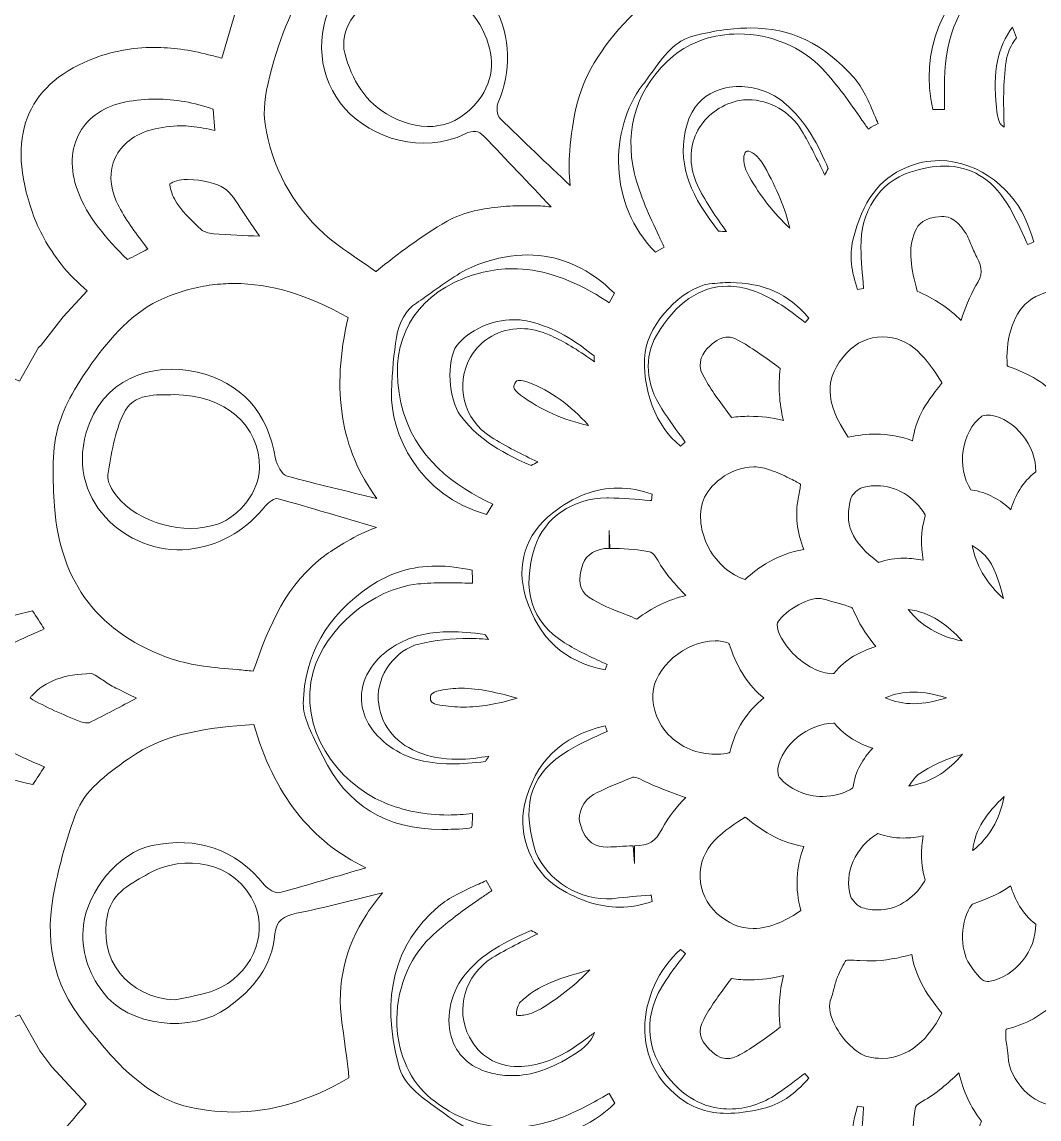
# Model space of a CAD drawing. Extents: x 12 to 8996, y -931 to -69.
# Drawn here: x 3668.8 to 3926.4, y -563.5 to -285.5 of the extents above; entities that cross this region are included whole.
import ezdxf

# ---------------------------------------------------------------- set-up
doc = ezdxf.new("R2010")
doc.units = 0
doc.header["$MEASUREMENT"] = 0
doc.layers.add('Layer 1', color=7, linetype='Continuous')

msp = doc.modelspace()

# ---------------------------------------------------------------- linework, layer by layer
at = {"layer": 'Layer 1', "lineweight": 0}
for points, knots in [([(4347.1, -136.52), (4305.12, -92.73), (4246.98, -68.61), (4183.41, -68.61), (4127.01, -68.61), (4070.99, -87.62), (4025.65, -122.14), (3978.88, -157.75), (3946.64, -207.02), (3932, -265.08), (3917.36, -207.03), (3885.12, -157.77), (3838.34, -122.15), (3793.01, -87.64), (3736.98, -68.62), (3680.59, -68.61), (3680.59, -68.61), (3680.54, -68.61), (3680.54, -68.61), (3616.99, -68.61), (3558.87, -92.72), (3516.89, -136.51), (3468.95, -186.52), (3443.61, -260.36), (3443.61, -350.03), (3443.61, -422.61), (3469.29, -498.34), (3519.94, -575.11), (3560.37, -636.41), (3616.73, -698.52), (3687.45, -759.71), (3807.78, -863.84), (3929.71, -930.15), (3930.92, -930.81), (3930.92, -930.81), (3932, -931.39), (3932, -931.39), (3932, -931.39), (3933.07, -930.81), (3933.07, -930.81), (3934.29, -930.15), (4056.22, -863.84), (4176.55, -759.71), (4247.27, -698.52), (4303.63, -636.41), (4344.06, -575.11), (4394.71, -498.34), (4420.39, -422.61), (4420.39, -350.03), (4420.39, -260.37), (4395.05, -186.54), (4347.1, -136.52)], [0, 0, 0, 0, 1, 1, 1, 2, 2, 2, 3, 3, 3, 4, 4, 4, 5, 5, 5, 6, 6, 6, 7, 7, 7, 8, 8, 8, 9, 9, 9, 10, 10, 10, 11, 11, 11, 12, 12, 12, 13, 13, 13, 14, 14, 14, 15, 15, 15, 16, 16, 16, 17, 17, 17, 17]), ([(3782.13, -255.31), (3783.04, -255.16), (3783.98, -255.08), (3784.92, -255.08), (3789.71, -255.08), (3794.55, -257.15), (3799.1, -259.28), (3809.1, -263.94), (3816.94, -271.49), (3823.78, -283.03), (3823.84, -283.12), (3823.88, -283.2), (3823.92, -283.27), (3816.27, -290.77), (3811.55, -298.15), (3809.49, -305.85), (3808.33, -310.19), (3807.85, -314.51), (3807.54, -318.16), (3807.29, -321.11), (3807.34, -324.05), (3807.63, -326.98), (3801.81, -321.47), (3795.77, -315.77), (3789.84, -309.92), (3789.09, -309.18), (3788.94, -307.05), (3789.42, -305.97), (3796.21, -290.45), (3788.54, -270.16), (3765.75, -268.64), (3758.23, -268.14), (3751.97, -273.01), (3748.05, -279.49), (3742.63, -288.44), (3743.94, -300.03), (3750.59, -307.49), (3757.38, -315.13), (3770.37, -319.12), (3781.01, -313.93), (3783.1, -312.91), (3784.45, -313.09), (3785.8, -314.5), (3791.43, -320.38), (3797.03, -326.31), (3802.82, -332.43), (3801.38, -332.26), (3799.94, -332.14), (3798.51, -332.12), (3797.88, -332.11), (3797.26, -332.11), (3796.64, -332.11), (3794.1, -332.11), (3792.01, -332.2), (3790.07, -332.39), (3785.99, -332.8), (3780.76, -333.58), (3776.46, -336.05), (3770, -339.75), (3764.05, -344.31), (3758.58, -348.7), (3758.53, -348.74), (3758.47, -348.79), (3758.42, -348.82), (3756.76, -347.58), (3755.05, -346.42), (3753.4, -345.29), (3750.49, -343.31), (3747.75, -341.43), (3745.37, -339.26), (3737.11, -331.67), (3732.06, -322.28), (3730.38, -311.34), (3729.9, -308.2), (3730.28, -304.25), (3731.56, -299.24), (3734.29, -288.59), (3737.75, -280.54), (3742.46, -273.91), (3747.91, -266.22), (3756.59, -262.41), (3765.16, -259.43), (3769.88, -257.79), (3775.27, -256.49), (3782.13, -255.31)], [0, 0, 0, 0, 1, 1, 1, 2, 2, 2, 3, 3, 3, 4, 4, 4, 5, 5, 5, 6, 6, 6, 7, 7, 7, 8, 8, 8, 9, 9, 9, 10, 10, 10, 11, 11, 11, 12, 12, 12, 13, 13, 13, 14, 14, 14, 15, 15, 15, 16, 16, 16, 17, 17, 17, 18, 18, 18, 19, 19, 19, 20, 20, 20, 21, 21, 21, 22, 22, 22, 23, 23, 23, 24, 24, 24, 25, 25, 25, 26, 26, 26, 27, 27, 27, 28, 28, 28, 28]), ([(3635.83, -324.4), (3636.23, -317.11), (3636.93, -309.59), (3637.55, -302.96), (3638.45, -293.28), (3643.04, -285.4), (3651.99, -278.17), (3661.41, -270.57), (3672.93, -262.49), (3686.93, -260.2), (3691.46, -259.47), (3695.79, -259.09), (3699.82, -259.09), (3711.61, -259.09), (3721.69, -262.23), (3730.5, -268.67), (3730.5, -268.67), (3725.54, -277.01), (3725.54, -277.01), (3725.54, -277.01), (3723.26, -281.83), (3723.26, -281.83), (3723.26, -281.83), (3719.4, -294.73), (3719.4, -294.73), (3718.29, -294.43), (3717.18, -294.14), (3716.06, -293.85), (3711.33, -292.63), (3706.73, -292.01), (3702.37, -292.01), (3696.65, -292.01), (3691.16, -293.07), (3686.06, -295.16), (3669.75, -301.84), (3664.83, -314.86), (3671.44, -333.86), (3672.94, -338.18), (3675.46, -342.7), (3678.72, -346.95), (3680.7, -349.53), (3683.04, -351.65), (3685.34, -353.69), (3685.34, -353.69), (3679.27, -360.24), (3679.27, -360.24), (3679.27, -360.24), (3673.63, -367.49), (3673.63, -367.49), (3673.63, -367.49), (3672.99, -368.02), (3672.99, -368.02), (3672.99, -368.02), (3668.14, -376.61), (3668.14, -376.61), (3648.54, -368.14), (3634.83, -342.52), (3635.83, -324.4)], [0, 0, 0, 0, 1, 1, 1, 2, 2, 2, 3, 3, 3, 4, 4, 4, 5, 5, 5, 6, 6, 6, 7, 7, 7, 8, 8, 8, 9, 9, 9, 10, 10, 10, 11, 11, 11, 12, 12, 12, 13, 13, 13, 14, 14, 14, 15, 15, 15, 16, 16, 16, 17, 17, 17, 18, 18, 18, 19, 19, 19, 19]), ([(3914.56, -273.44), (3906.6, -280.02), (3902.54, -288.99), (3902.47, -300.14), (3902.46, -302.62), (3902.46, -305.1), (3902.47, -307.75), (3902.29, -307.75), (3902.11, -307.75), (3901.93, -307.75), (3901.04, -307.75), (3900.25, -307.74), (3899.53, -307.71), (3896.03, -293.36), (3902.01, -278.59), (3913.78, -271.6), (3914.04, -272.21), (3914.3, -272.83), (3914.56, -273.44)], [0, 0, 0, 0, 1, 1, 1, 2, 2, 2, 3, 3, 3, 4, 4, 4, 5, 5, 5, 6, 6, 6, 6]), ([(3784.28, -305.59), (3778.74, -312.61), (3770.69, -313.9), (3762.28, -309.5), (3755.73, -306.07), (3752.33, -300.14), (3750.54, -293.44), (3749.87, -290.93), (3750.61, -287.26), (3752.12, -285.12), (3755.56, -280.21), (3759.37, -275.22), (3766.45, -274.43), (3774.66, -276.01), (3781.6, -279.84), (3785.52, -287.66), (3788.55, -293.69), (3788.76, -299.9), (3784.28, -305.59)], [0, 0, 0, 0, 1, 1, 1, 2, 2, 2, 3, 3, 3, 4, 4, 4, 5, 5, 5, 6, 6, 6, 6]), ([(3884.88, -309.52), (3885.12, -310.1), (3885.37, -310.69), (3885.63, -311.28), (3884.83, -311.71), (3884.08, -312.12), (3883.35, -312.55), (3883.28, -312.59), (3883.21, -312.64), (3883.13, -312.68), (3882.6, -311.93), (3882.08, -311.17), (3881.55, -310.42), (3878.5, -306.03), (3875.34, -301.49), (3871.56, -297.46), (3866.34, -291.9), (3858.38, -288.59), (3850.27, -288.59), (3843.98, -288.59), (3838.15, -290.56), (3833.85, -294.13), (3824.77, -301.68), (3821.16, -312.58), (3823.96, -324.04), (3825.32, -329.6), (3827.77, -334.76), (3830.13, -339.76), (3830.57, -340.7), (3831.02, -341.65), (3831.46, -342.59), (3831.46, -342.59), (3829.25, -343.91), (3829.25, -343.91), (3817.22, -331.95), (3817.56, -312.59), (3825.89, -301.66), (3826.62, -300.7), (3827.32, -299.72), (3828.02, -298.75), (3831.31, -294.2), (3834.15, -290.27), (3839.01, -289.06), (3844.35, -287.72), (3849, -287.08), (3853.22, -287.08), (3863.62, -287.08), (3871.73, -290.97), (3879.54, -299.71), (3881.76, -302.21), (3883.28, -305.76), (3884.88, -309.52)], [0, 0, 0, 0, 1, 1, 1, 2, 2, 2, 3, 3, 3, 4, 4, 4, 5, 5, 5, 6, 6, 6, 7, 7, 7, 8, 8, 8, 9, 9, 9, 10, 10, 10, 11, 11, 11, 12, 12, 12, 13, 13, 13, 14, 14, 14, 15, 15, 15, 16, 16, 16, 17, 17, 17, 17]), ([(3919.7, -286.84), (3920.02, -287.76), (3920.34, -288.68), (3920.65, -289.61), (3919.25, -291.39), (3918.35, -293.45), (3918.03, -295.6), (3917.26, -300.94), (3917.39, -306.31), (3917.52, -311.49), (3917.52, -311.49), (3917.54, -312.23), (3917.54, -312.23), (3917.21, -311.96), (3916.89, -311.68), (3916.6, -311.4), (3916.53, -311.32), (3915.92, -310.52), (3915.58, -307.15), (3914.67, -298.21), (3915.91, -291.84), (3919.7, -286.84)], [0, 0, 0, 0, 1, 1, 1, 2, 2, 2, 3, 3, 3, 4, 4, 4, 5, 5, 5, 6, 6, 6, 7, 7, 7, 7]), ([(3872.13, -324.36), (3870.34, -320.6), (3868.45, -316.77), (3866.26, -313.08), (3863.45, -308.33), (3858.13, -305.27), (3852.7, -305.27), (3851.17, -305.27), (3849.72, -305.52), (3848.38, -306.01), (3844.15, -307.56), (3840.94, -310.54), (3839.34, -314.41), (3837.74, -318.26), (3837.92, -322.66), (3839.83, -326.78), (3841.68, -330.78), (3844.17, -334.32), (3846.57, -337.75), (3846.79, -338.06), (3847.01, -338.37), (3847.23, -338.68), (3846.55, -338.65), (3845.88, -338.61), (3845.21, -338.57), (3838.56, -329.94), (3834.89, -322.59), (3836.78, -313.27), (3838.86, -303.02), (3846.95, -301.91), (3850.33, -301.91), (3854.54, -301.91), (3858.86, -303.45), (3861.88, -306.02), (3867.49, -310.8), (3870.65, -317.07), (3872.98, -322.67), (3872.7, -323.24), (3872.42, -323.8), (3872.13, -324.36)], [0, 0, 0, 0, 1, 1, 1, 2, 2, 2, 3, 3, 3, 4, 4, 4, 5, 5, 5, 6, 6, 6, 7, 7, 7, 8, 8, 8, 9, 9, 9, 10, 10, 10, 11, 11, 11, 12, 12, 12, 13, 13, 13, 13]), ([(3711.68, -312.01), (3710.8, -311.92), (3709.9, -311.88), (3709, -311.88), (3706.56, -311.88), (3704.01, -312.21), (3701.64, -312.85), (3697.34, -314), (3694.07, -316.53), (3692.44, -319.99), (3690.89, -323.29), (3690.97, -327.18), (3692.69, -330.93), (3694.48, -334.85), (3697.02, -338.23), (3699.48, -341.5), (3699.88, -342.03), (3700.28, -342.56), (3700.67, -343.08), (3698.87, -344.04), (3697.19, -344.92), (3695.51, -345.76), (3690.24, -340.51), (3685.42, -335.12), (3682.86, -328.2), (3680.9, -322.89), (3681.11, -317.68), (3683.45, -313.54), (3685.71, -309.55), (3689.84, -306.82), (3695.1, -305.82), (3697.63, -305.35), (3700.21, -305.11), (3702.76, -305.11), (3707.57, -305.11), (3712.43, -305.95), (3717.24, -307.63), (3717.24, -307.63), (3717.66, -313.03), (3717.66, -313.03), (3715.72, -312.61), (3713.73, -312.23), (3711.68, -312.01)], [0, 0, 0, 0, 1, 1, 1, 2, 2, 2, 3, 3, 3, 4, 4, 4, 5, 5, 5, 6, 6, 6, 7, 7, 7, 8, 8, 8, 9, 9, 9, 10, 10, 10, 11, 11, 11, 12, 12, 12, 13, 13, 13, 14, 14, 14, 14]), ([(3863.29, -337.84), (3859.19, -333.99), (3855.79, -329.66), (3852.99, -324.75), (3851.59, -322.3), (3851.43, -320.23), (3851.76, -319.12), (3851.88, -318.72), (3852.04, -318.46), (3852.25, -318.35), (3852.36, -318.29), (3852.47, -318.27), (3852.6, -318.27), (3853.3, -318.27), (3855.09, -319.08), (3856.83, -322.17), (3860.01, -327.82), (3862.12, -332.91), (3863.29, -337.84)], [0, 0, 0, 0, 1, 1, 1, 2, 2, 2, 3, 3, 3, 4, 4, 4, 5, 5, 5, 6, 6, 6, 6]), ([(3925.07, -341.28), (3924.67, -341.48), (3924.11, -341.7), (3923.47, -341.94), (3923.39, -341.76), (3923.31, -341.57), (3923.22, -341.39), (3921.75, -338.09), (3920.22, -334.69), (3918.22, -331.47), (3914.34, -325.22), (3909.03, -322.06), (3902.44, -322.06), (3899.77, -322.06), (3896.92, -322.56), (3893.72, -323.61), (3885.96, -326.14), (3881.07, -333.65), (3881.28, -342.73), (3881.36, -346.17), (3881.65, -349.6), (3881.93, -352.92), (3881.94, -352.98), (3881.95, -353.05), (3881.95, -353.11), (3881.95, -353.11), (3880.39, -353.35), (3880.39, -353.35), (3878.9, -348.79), (3878.26, -344.78), (3879.24, -340.87), (3881.76, -330.87), (3885.81, -325.35), (3892.78, -322.41), (3895.5, -321.26), (3898.3, -320.68), (3901.11, -320.68), (3911.63, -320.68), (3920.42, -328.75), (3923.33, -336.35), (3923.96, -337.98), (3924.77, -340.09), (3925.07, -341.28)], [0, 0, 0, 0, 1, 1, 1, 2, 2, 2, 3, 3, 3, 4, 4, 4, 5, 5, 5, 6, 6, 6, 7, 7, 7, 8, 8, 8, 9, 9, 9, 10, 10, 10, 11, 11, 11, 12, 12, 12, 13, 13, 13, 14, 14, 14, 14]), ([(3720.09, -327.75), (3721.69, -328.83), (3723.08, -331.01), (3724.55, -333.32), (3725.21, -334.36), (3725.88, -335.4), (3726.58, -336.38), (3727.4, -337.53), (3728.21, -338.69), (3728.99, -339.83), (3725.23, -339.69), (3721.24, -339.51), (3717.31, -339.23), (3716.02, -339.13), (3714.75, -338.63), (3714.27, -338.2), (3711.65, -335.82), (3709, -333.23), (3707.4, -330.4), (3706.71, -329.17), (3706.28, -327.47), (3706.23, -326.54), (3707.01, -326.07), (3708.77, -325.46), (3710.57, -325.46), (3710.57, -325.46), (3710.75, -325.46), (3710.75, -325.46), (3714.71, -325.58), (3718.11, -326.41), (3720.09, -327.75)], [0, 0, 0, 0, 1, 1, 1, 2, 2, 2, 3, 3, 3, 4, 4, 4, 5, 5, 5, 6, 6, 6, 7, 7, 7, 8, 8, 8, 9, 9, 9, 10, 10, 10, 10]), ([(3910.42, -352.36), (3908.73, -355.15), (3907.61, -358.16), (3906.66, -361.17), (3903.61, -358.14), (3899.86, -355.64), (3895.49, -353.75), (3894.1, -348.15), (3892.98, -343.29), (3895.02, -338.57), (3895.74, -336.91), (3897.14, -334.99), (3901.67, -334.85), (3901.67, -334.85), (3901.87, -334.84), (3901.87, -334.84), (3902.69, -334.84), (3905.19, -334.84), (3907.71, -338.88), (3908.22, -339.68), (3908.65, -340.72), (3909.11, -341.82), (3909.56, -342.91), (3910.02, -344.03), (3910.64, -345.17), (3912.16, -347.97), (3912.11, -349.58), (3910.42, -352.36)], [0, 0, 0, 0, 1, 1, 1, 2, 2, 2, 3, 3, 3, 4, 4, 4, 5, 5, 5, 6, 6, 6, 7, 7, 7, 8, 8, 8, 9, 9, 9, 9]), ([(3817.64, -353.14), (3817.64, -353.14), (3818.9, -354.29), (3818.9, -354.29), (3818.9, -354.29), (3817.49, -356.69), (3817.49, -356.69), (3816.41, -355.97), (3815.29, -355.24), (3814.12, -354.56), (3806.68, -350.2), (3799.77, -348.08), (3793.01, -348.08), (3788.04, -348.08), (3783.09, -349.26), (3778.29, -351.59), (3766.62, -357.25), (3761.69, -368.35), (3764.78, -382.02), (3768, -396.27), (3778.74, -403.29), (3788.03, -407.77), (3788.03, -407.77), (3786.49, -410.37), (3786.49, -410.37), (3769.29, -405.61), (3762.01, -389.68), (3762.39, -379.24), (3762.58, -373.89), (3762.98, -369.53), (3763.65, -365.53), (3764.32, -361.53), (3766.02, -358.59), (3768.71, -356.78), (3770.14, -355.82), (3771.56, -354.81), (3772.98, -353.8), (3777.06, -350.88), (3780.91, -348.13), (3785, -346.72), (3789.09, -345.32), (3793.09, -344.6), (3796.88, -344.6), (3804.48, -344.6), (3811.47, -347.48), (3817.64, -353.14)], [0, 0, 0, 0, 1, 1, 1, 2, 2, 2, 3, 3, 3, 4, 4, 4, 5, 5, 5, 6, 6, 6, 7, 7, 7, 8, 8, 8, 9, 9, 9, 10, 10, 10, 11, 11, 11, 12, 12, 12, 13, 13, 13, 14, 14, 14, 15, 15, 15, 15]), ([(3704.79, -355.52), (3708.86, -353.81), (3713.08, -352.65), (3716.97, -352.17), (3718.82, -351.94), (3720.69, -351.82), (3722.54, -351.82), (3731.69, -351.82), (3741.13, -354.65), (3751.4, -360.46), (3747.1, -378.81), (3749.51, -393.86), (3758.68, -406.29), (3750.94, -404.44), (3743.41, -402.66), (3735.97, -400.62), (3734.66, -400.26), (3733.3, -397.85), (3733.04, -396.22), (3731.14, -384.52), (3724.29, -376.83), (3713.14, -374.27), (3701.56, -371.61), (3688.9, -376.11), (3685.07, -389.6), (3679.88, -407.89), (3696.83, -421.5), (3712.38, -419), (3720.04, -417.77), (3725.74, -413.93), (3730.51, -408.14), (3731.25, -407.25), (3732.82, -406.12), (3733.65, -406.35), (3741.95, -408.66), (3750.22, -411.15), (3758.56, -413.64), (3755.97, -414.62), (3753.45, -415.77), (3751.07, -417.16), (3749.07, -418.32), (3747.36, -419.42), (3745.85, -420.52), (3735.8, -427.85), (3731.5, -438.23), (3727.4, -450.04), (3726.03, -449.9), (3724.66, -449.78), (3723.29, -449.66), (3717.42, -449.15), (3711.88, -448.67), (3706.87, -446.98), (3688.47, -440.75), (3678.44, -427.73), (3677.06, -408.27), (3676.59, -401.68), (3676.26, -394.75), (3677.82, -388.75), (3679.11, -383.79), (3681.96, -378.31), (3686.54, -372.01), (3691.11, -365.73), (3696.86, -358.86), (3704.79, -355.52)], [0, 0, 0, 0, 1, 1, 1, 2, 2, 2, 3, 3, 3, 4, 4, 4, 5, 5, 5, 6, 6, 6, 7, 7, 7, 8, 8, 8, 9, 9, 9, 10, 10, 10, 11, 11, 11, 12, 12, 12, 13, 13, 13, 14, 14, 14, 15, 15, 15, 16, 16, 16, 17, 17, 17, 18, 18, 18, 19, 19, 19, 20, 20, 20, 21, 21, 21, 21]), ([(3842.89, -351.94), (3844.74, -351.7), (3846.52, -351.58), (3848.21, -351.58), (3856.54, -351.58), (3862.93, -354.45), (3868.06, -360.57), (3868.06, -360.57), (3867.12, -361.68), (3867.12, -361.68), (3864.97, -360.01), (3862.75, -358.29), (3860.35, -356.77), (3855.9, -353.95), (3851.59, -352.51), (3847.54, -352.51), (3840.49, -352.51), (3834.41, -356.72), (3829.49, -365), (3826.29, -370.38), (3826.81, -377.33), (3830.86, -383.62), (3832.69, -386.43), (3834.7, -389.16), (3836.64, -391.79), (3836.69, -391.87), (3836.75, -391.94), (3836.8, -392.01), (3836.8, -392.01), (3835.61, -393.01), (3835.61, -393.01), (3829.43, -388.25), (3825.6, -378.43), (3826.65, -369.2), (3827.46, -362.02), (3836.12, -352.82), (3842.89, -351.94)], [0, 0, 0, 0, 1, 1, 1, 2, 2, 2, 3, 3, 3, 4, 4, 4, 5, 5, 5, 6, 6, 6, 7, 7, 7, 8, 8, 8, 9, 9, 9, 10, 10, 10, 11, 11, 11, 12, 12, 12, 12]), ([(3945.66, -372.63), (3945.59, -372.72), (3945.5, -372.81), (3945.42, -372.88), (3940.1, -374.59), (3935.86, -377.22), (3932.63, -380.86), (3932.63, -380.86), (3931.39, -380.88), (3931.39, -380.88), (3928.16, -377.23), (3923.91, -374.59), (3918.58, -372.88), (3918.5, -372.81), (3918.41, -372.72), (3918.34, -372.63), (3917.88, -366.93), (3919.34, -359.82), (3923.69, -356.38), (3926.06, -354.52), (3928.89, -353.54), (3932.11, -353.54), (3935.11, -353.54), (3937.94, -354.52), (3940.3, -356.38), (3944.66, -359.82), (3946.12, -366.93), (3945.66, -372.63)], [0, 0, 0, 0, 1, 1, 1, 2, 2, 2, 3, 3, 3, 4, 4, 4, 5, 5, 5, 6, 6, 6, 7, 7, 7, 8, 8, 8, 9, 9, 9, 9]), ([(3802.36, -364.84), (3799.98, -363.79), (3797.54, -363.25), (3795.13, -363.25), (3789.8, -363.25), (3785.05, -365.95), (3782.43, -370.46), (3778.37, -377.46), (3780.65, -386.36), (3787.6, -390.72), (3791.45, -393.13), (3795.48, -395.15), (3799.44, -397.05), (3798.88, -397.35), (3798.32, -397.64), (3797.75, -397.93), (3789.12, -394.3), (3783.7, -390.45), (3779.78, -385.16), (3777.01, -381.43), (3776.09, -371.34), (3778.96, -367.55), (3781.89, -363.69), (3787.8, -360.99), (3793.35, -360.99), (3794.46, -360.99), (3795.54, -361.1), (3796.57, -361.31), (3802.3, -362.49), (3807.75, -365.31), (3813.68, -370.17), (3813.71, -370.67), (3813.75, -371.16), (3813.78, -371.66), (3813.4, -371.37), (3813.01, -371.1), (3812.62, -370.83), (3808.67, -368.08), (3805.5, -366.23), (3802.36, -364.84)], [0, 0, 0, 0, 1, 1, 1, 2, 2, 2, 3, 3, 3, 4, 4, 4, 5, 5, 5, 6, 6, 6, 7, 7, 7, 8, 8, 8, 9, 9, 9, 10, 10, 10, 11, 11, 11, 12, 12, 12, 13, 13, 13, 13]), ([(3861.64, -386.52), (3858.77, -385.82), (3855.9, -385.47), (3853, -385.47), (3851.51, -385.47), (3850, -385.57), (3848.49, -385.75), (3848.49, -385.75), (3847.56, -384.48), (3847.56, -384.48), (3845.18, -381.27), (3842.94, -378.23), (3841.24, -374.98), (3839.59, -371.83), (3841.28, -369.27), (3842.98, -367.67), (3844.6, -366.16), (3846.14, -365.4), (3847.58, -365.4), (3848.4, -365.4), (3849.24, -365.64), (3850.14, -366.14), (3853.51, -368), (3856.66, -370.29), (3860.01, -372.72), (3860.01, -372.72), (3860.83, -373.33), (3860.83, -373.33), (3860.32, -377.79), (3860.58, -382.16), (3861.64, -386.52)], [0, 0, 0, 0, 1, 1, 1, 2, 2, 2, 3, 3, 3, 4, 4, 4, 5, 5, 5, 6, 6, 6, 7, 7, 7, 8, 8, 8, 9, 9, 9, 10, 10, 10, 10]), ([(3895.6, -368.92), (3897.98, -371.11), (3899.97, -374.04), (3901.77, -376.94), (3901.74, -377.05), (3901.72, -377.13), (3901.72, -377.15), (3897.09, -382.89), (3895.17, -386.29), (3894.38, -391.69), (3891.38, -390.55), (3888.25, -389.97), (3885.04, -389.97), (3882.8, -389.97), (3880.46, -390.25), (3878.07, -390.8), (3872.02, -381.89), (3871.94, -375.63), (3877.68, -369.39), (3880.08, -366.79), (3883.32, -365.36), (3886.79, -365.36), (3890, -365.36), (3893.13, -366.62), (3895.6, -368.92)], [0, 0, 0, 0, 1, 1, 1, 2, 2, 2, 3, 3, 3, 4, 4, 4, 5, 5, 5, 6, 6, 6, 7, 7, 7, 8, 8, 8, 8]), ([(3812.28, -387.78), (3805.96, -386.46), (3800.28, -383.91), (3795.07, -380.08), (3792.86, -378.45), (3793.34, -377.62), (3793.63, -377.13), (3794.01, -376.48), (3794.27, -376.37), (3794.87, -376.37), (3795.29, -376.37), (3796.03, -376.47), (3797.14, -376.9), (3802.77, -379.09), (3807.64, -382.56), (3812.28, -387.78)], [0, 0, 0, 0, 1, 1, 1, 2, 2, 2, 3, 3, 3, 4, 4, 4, 5, 5, 5, 5]), ([(3728.96, -398.61), (3728.88, -404.36), (3724.05, -410.83), (3718.38, -412.77), (3709.88, -415.68), (3698.38, -412.6), (3692.75, -405.66), (3691.57, -404.19), (3690.31, -401.94), (3690.58, -400.29), (3691.43, -395.05), (3692.27, -389.6), (3694.48, -384.86), (3697.03, -379.39), (3702.94, -380.1), (3707.32, -379.99), (3720.29, -379.99), (3729.1, -387.83), (3728.96, -398.61)], [0, 0, 0, 0, 1, 1, 1, 2, 2, 2, 3, 3, 3, 4, 4, 4, 5, 5, 5, 6, 6, 6, 6]), ([(3925.57, -399.53), (3922.05, -402.21), (3920.35, -405.67), (3919.21, -409.13), (3916.61, -406.75), (3913.44, -404.62), (3909.12, -404.14), (3905.41, -398.39), (3906.73, -389.39), (3911.9, -385.47), (3912.06, -385.37), (3912.7, -385.15), (3913.56, -385.15), (3913.75, -385.15), (3913.94, -385.16), (3914.11, -385.19), (3920.33, -386.17), (3925.7, -392.94), (3925.57, -399.53)], [0, 0, 0, 0, 1, 1, 1, 2, 2, 2, 3, 3, 3, 4, 4, 4, 5, 5, 5, 6, 6, 6, 6]), ([(3866.8, -419.21), (3860.03, -420.29), (3855.13, -423.94), (3851.93, -426.81), (3848.25, -425.65), (3844.88, -422.76), (3842.79, -418.9), (3840.58, -414.83), (3840.07, -410.36), (3841.41, -406.64), (3842.63, -403.24), (3847.89, -398.3), (3854.18, -398.3), (3855.61, -398.3), (3857.04, -398.57), (3858.41, -399.1), (3860.06, -399.73), (3861.63, -400.41), (3863.07, -401.13), (3864.1, -401.64), (3865.33, -402.25), (3866.01, -402.67), (3865.93, -403.43), (3865.69, -404.7), (3865.46, -405.94), (3865.46, -405.94), (3865.41, -406.22), (3865.41, -406.22), (3864.6, -410.54), (3865.03, -414.72), (3866.8, -419.21)], [0, 0, 0, 0, 1, 1, 1, 2, 2, 2, 3, 3, 3, 4, 4, 4, 5, 5, 5, 6, 6, 6, 7, 7, 7, 8, 8, 8, 9, 9, 9, 10, 10, 10, 10]), ([(3897.07, -421.92), (3895.49, -421.62), (3893.9, -421.44), (3892.26, -421.44), (3889.99, -421.44), (3887.85, -421.78), (3885.75, -422.48), (3878.83, -417.3), (3876.88, -412.64), (3878.8, -406.03), (3879.05, -405.31), (3880.64, -403.83), (3881.64, -403.55), (3882.84, -403.22), (3884.05, -403.05), (3885.27, -403.05), (3890.22, -403.05), (3894.93, -405.9), (3897.53, -410.47), (3897.55, -410.52), (3897.57, -410.61), (3897.59, -410.69), (3896.33, -414.62), (3896.37, -418.27), (3897.07, -421.92)], [0, 0, 0, 0, 1, 1, 1, 2, 2, 2, 3, 3, 3, 4, 4, 4, 5, 5, 5, 6, 6, 6, 7, 7, 7, 8, 8, 8, 8]), ([(3828.45, -405.24), (3828.45, -405.24), (3828.2, -406.82), (3828.2, -406.82), (3828.09, -406.81), (3827.97, -406.8), (3827.86, -406.79), (3824.45, -406.52), (3820.93, -406.23), (3817.39, -406.15), (3817.39, -406.15), (3816.89, -406.15), (3816.89, -406.15), (3808.41, -406.15), (3801.1, -411.16), (3798.71, -418.62), (3795.25, -429.43), (3797.77, -437.57), (3806.2, -442.83), (3809.46, -444.87), (3812.94, -446.48), (3816.31, -448.03), (3816.54, -448.14), (3816.78, -448.25), (3817.02, -448.36), (3817.02, -448.36), (3816.5, -449.73), (3816.5, -449.73), (3806.14, -447.69), (3799.73, -441.81), (3796.45, -431.43), (3793.85, -423.19), (3796.3, -415.37), (3803.17, -410), (3808.55, -405.78), (3814.14, -403.64), (3819.78, -403.64), (3822.6, -403.64), (3825.51, -404.18), (3828.45, -405.24)], [0, 0, 0, 0, 1, 1, 1, 2, 2, 2, 3, 3, 3, 4, 4, 4, 5, 5, 5, 6, 6, 6, 7, 7, 7, 8, 8, 8, 9, 9, 9, 10, 10, 10, 11, 11, 11, 12, 12, 12, 13, 13, 13, 13]), ([(3812.4, -431.32), (3809.93, -429.67), (3809.41, -426.85), (3810.84, -422.93), (3811.76, -420.43), (3814.27, -418.93), (3817.56, -418.93), (3817.56, -418.93), (3817.56, -414.41), (3817.56, -414.41), (3817.56, -414.41), (3817.69, -418.93), (3817.69, -418.93), (3821.06, -418.97), (3824.05, -419.19), (3826.82, -419.61), (3828.12, -419.8), (3828.79, -420.08), (3829.81, -421.91), (3831.72, -425.36), (3834.33, -428.19), (3836.94, -430.87), (3832.44, -431.99), (3828.34, -433.97), (3824.55, -436.85), (3823.67, -436.5), (3822.79, -436.15), (3821.9, -435.8), (3818.42, -434.44), (3815.14, -433.16), (3812.4, -431.32)], [0, 0, 0, 0, 1, 1, 1, 2, 2, 2, 3, 3, 3, 4, 4, 4, 5, 5, 5, 6, 6, 6, 7, 7, 7, 8, 8, 8, 9, 9, 9, 10, 10, 10, 10]), ([(3909.64, -418.95), (3909.58, -418.66), (3909.53, -418.4), (3909.49, -418.18), (3910.81, -419.06), (3912.06, -420), (3913, -421.06), (3914.84, -423.12), (3916.47, -427.35), (3917.36, -431.65), (3913.48, -428.09), (3910.77, -424.12), (3909.64, -418.95)], [0, 0, 0, 0, 1, 1, 1, 2, 2, 2, 3, 3, 3, 4, 4, 4, 4]), ([(3744.97, -471.57), (3744.97, -471.57), (3744, -469.61), (3744, -469.61), (3742.03, -465.67), (3740, -461.59), (3740.06, -458.26), (3740.28, -445.99), (3745.96, -436), (3756.96, -428.54), (3762.05, -425.09), (3767.56, -423.42), (3773.81, -423.42), (3776.63, -423.42), (3779.67, -423.77), (3782.83, -424.47), (3782.88, -425.52), (3782.89, -426.6), (3782.88, -427.76), (3782.47, -427.75), (3782.06, -427.74), (3781.65, -427.73), (3779.77, -427.68), (3777.93, -427.63), (3776.1, -427.63), (3773.39, -427.63), (3771.15, -427.74), (3769.05, -427.96), (3757.52, -429.2), (3745.64, -439.17), (3742.58, -450.19), (3738.6, -464.49), (3748.57, -478.27), (3760.51, -483.33), (3765.48, -485.43), (3770.93, -486.5), (3776.71, -486.5), (3778.71, -486.5), (3780.78, -486.37), (3782.89, -486.12), (3782.9, -487.58), (3782.87, -488.98), (3782.69, -489.67), (3781.45, -490.07), (3777.71, -490.12), (3775.84, -490.14), (3775.84, -490.14), (3775.15, -490.15), (3775.15, -490.15), (3760.93, -490.15), (3751.05, -484.07), (3744.97, -471.57)], [0, 0, 0, 0, 1, 1, 1, 2, 2, 2, 3, 3, 3, 4, 4, 4, 5, 5, 5, 6, 6, 6, 7, 7, 7, 8, 8, 8, 9, 9, 9, 10, 10, 10, 11, 11, 11, 12, 12, 12, 13, 13, 13, 14, 14, 14, 15, 15, 15, 16, 16, 16, 17, 17, 17, 17]), ([(3878.96, -433.91), (3879.18, -434.13), (3879.62, -435.11), (3879.96, -435.88), (3881.28, -438.85), (3883.14, -441.4), (3885.04, -443.82), (3881.17, -445.06), (3877.32, -446.88), (3874.45, -450.66), (3874.29, -450.68), (3874.12, -450.69), (3873.94, -450.69), (3871.09, -450.69), (3867.12, -448.62), (3864.07, -445.54), (3861.6, -443.04), (3860.07, -440.23), (3860.09, -438.21), (3860.27, -436.4), (3866.29, -431.62), (3870.7, -431.62), (3871.07, -431.62), (3871.31, -431.66), (3871.45, -431.7), (3874.38, -432.48), (3876.75, -433.18), (3878.96, -433.91)], [0, 0, 0, 0, 1, 1, 1, 2, 2, 2, 3, 3, 3, 4, 4, 4, 5, 5, 5, 6, 6, 6, 7, 7, 7, 8, 8, 8, 9, 9, 9, 9]), ([(3663.96, -469.19), (3667.36, -471.29), (3670.98, -472.81), (3674.49, -474.27), (3673.55, -475.75), (3672.57, -477.28), (3671.55, -478.8), (3662.92, -476.92), (3653.64, -473.63), (3647.73, -464.96), (3642.77, -457.66), (3642.62, -453.65), (3651.5, -444.26), (3656.71, -438.76), (3664.1, -436.38), (3671.48, -434.78), (3672.51, -436.3), (3673.5, -437.84), (3674.46, -439.35), (3670.93, -440.87), (3667.28, -442.45), (3663.86, -444.57), (3658.78, -447.73), (3655.98, -452.09), (3655.99, -456.86), (3655.99, -461.65), (3658.83, -466.03), (3663.96, -469.19)], [0, 0, 0, 0, 1, 1, 1, 2, 2, 2, 3, 3, 3, 4, 4, 4, 5, 5, 5, 6, 6, 6, 7, 7, 7, 8, 8, 8, 9, 9, 9, 9]), ([(3893.26, -434.43), (3898.97, -435.06), (3903.26, -438.42), (3906.96, -442.4), (3900.89, -441.17), (3896.64, -438.63), (3893.26, -434.43)], [0, 0, 0, 0, 1, 1, 1, 2, 2, 2, 2]), ([(3777.63, -473.53), (3770.67, -473.53), (3765.59, -471.98), (3761.16, -468.52), (3756.63, -464.98), (3754.38, -460.41), (3754.82, -455.68), (3755.31, -450.49), (3758.86, -445.81), (3764.59, -442.84), (3768.26, -440.94), (3772.32, -440.05), (3777.35, -440.05), (3779.88, -440.05), (3782.62, -440.27), (3786.12, -440.75), (3786.13, -440.77), (3786.69, -441.62), (3786.96, -442.02), (3785.93, -441.9), (3784.9, -441.82), (3783.84, -441.79), (3783.26, -441.77), (3782.68, -441.76), (3782.1, -441.76), (3777.65, -441.76), (3773.36, -442.24), (3769.34, -443.18), (3763.45, -444.56), (3758.63, -451.16), (3759.05, -457.29), (3759.45, -463.32), (3762.94, -467.99), (3768.88, -470.46), (3772.01, -471.75), (3775.33, -472.38), (3779.04, -472.38), (3781.87, -472.38), (3784.67, -472), (3787.06, -471.57), (3786.76, -472.04), (3786.46, -472.51), (3786.16, -472.98), (3783.02, -473.31), (3780.3, -473.53), (3777.63, -473.53)], [0, 0, 0, 0, 1, 1, 1, 2, 2, 2, 3, 3, 3, 4, 4, 4, 5, 5, 5, 6, 6, 6, 7, 7, 7, 8, 8, 8, 9, 9, 9, 10, 10, 10, 11, 11, 11, 12, 12, 12, 13, 13, 13, 14, 14, 14, 15, 15, 15, 15]), ([(3832.54, -466.14), (3829.83, -463.32), (3828.43, -459.67), (3828.59, -455.89), (3828.87, -449.19), (3836.82, -442.37), (3844.34, -442.37), (3845.56, -442.37), (3846.71, -442.56), (3847.75, -442.93), (3847.87, -443.14), (3848.03, -443.47), (3848.18, -443.89), (3850.19, -449.65), (3852.73, -453.63), (3856.69, -456.82), (3852.36, -460.3), (3849.49, -464.83), (3848.14, -470.34), (3848.1, -470.5), (3848.06, -470.62), (3848.03, -470.7), (3847.9, -470.74), (3847.65, -470.81), (3847.23, -470.88), (3846.29, -471.03), (3845.34, -471.11), (3844.4, -471.11), (3839.89, -471.11), (3835.57, -469.3), (3832.54, -466.14)], [0, 0, 0, 0, 1, 1, 1, 2, 2, 2, 3, 3, 3, 4, 4, 4, 5, 5, 5, 6, 6, 6, 7, 7, 7, 8, 8, 8, 9, 9, 9, 10, 10, 10, 10]), ([(3670.85, -456.84), (3670.95, -456.68), (3671.09, -456.48), (3671.29, -456.26), (3674.68, -452.56), (3679.5, -450.78), (3686.45, -450.66), (3687, -450.76), (3688.4, -451.71), (3689.24, -452.28), (3690.23, -452.95), (3691.35, -453.72), (3692.57, -454.32), (3694.33, -455.2), (3696.1, -456.07), (3697.8, -456.89), (3693.99, -458.95), (3689.89, -461.12), (3685.83, -463.11), (3685.82, -463.11), (3685.66, -463.15), (3685.31, -463.15), (3684.78, -463.15), (3684.16, -463.04), (3683.73, -462.87), (3679.19, -461.06), (3674.79, -459.23), (3670.85, -456.84)], [0, 0, 0, 0, 1, 1, 1, 2, 2, 2, 3, 3, 3, 4, 4, 4, 5, 5, 5, 6, 6, 6, 7, 7, 7, 8, 8, 8, 9, 9, 9, 9]), ([(3780.61, -459.14), (3778.61, -459.14), (3776.6, -458.97), (3774.63, -458.65), (3772.31, -458.27), (3772.28, -457.55), (3772.25, -456.91), (3772.22, -456.19), (3772.19, -455.51), (3774.75, -454.94), (3776.44, -454.56), (3778.16, -454.38), (3780.01, -454.38), (3784.67, -454.38), (3789.33, -455.55), (3794.22, -456.86), (3789.26, -458.41), (3784.85, -459.14), (3780.61, -459.14)], [0, 0, 0, 0, 1, 1, 1, 2, 2, 2, 3, 3, 3, 4, 4, 4, 5, 5, 5, 6, 6, 6, 6]), ([(3887.44, -456.8), (3889.77, -455.83), (3892.11, -455.36), (3894.58, -455.36), (3897.29, -455.36), (3900, -455.9), (3902.91, -456.83), (3900.11, -457.73), (3897.37, -458.3), (3894.7, -458.3), (3892.19, -458.3), (3889.81, -457.81), (3887.44, -456.8)], [0, 0, 0, 0, 1, 1, 1, 2, 2, 2, 3, 3, 3, 4, 4, 4, 4]), ([(3749.82, -539.04), (3749.82, -539.04), (3750.2, -541.75), (3750.2, -541.75), (3750.72, -545.48), (3751.27, -549.33), (3751.62, -553.09), (3741.9, -558.84), (3732.06, -561.76), (3722.37, -561.76), (3718.19, -561.76), (3713.96, -561.22), (3709.77, -560.15), (3705.89, -559.16), (3701.45, -556.63), (3696.93, -552.82), (3692.3, -548.93), (3688.29, -543.87), (3684.4, -538.97), (3676.62, -529.19), (3674.26, -517.93), (3677.18, -504.55), (3678.75, -497.39), (3680.48, -491.35), (3682.48, -486.08), (3684.72, -480.2), (3689.81, -476.54), (3695.75, -472.26), (3705.11, -465.51), (3715.99, -464.48), (3727.53, -463.53), (3732.64, -481.27), (3741.96, -493.22), (3755.88, -499.86), (3748.65, -502.02), (3741.42, -504.17), (3734.14, -506.15), (3733.07, -506.45), (3731.08, -505.3), (3730.23, -504.25), (3722.78, -495.01), (3713.19, -491.91), (3701.79, -494.23), (3693.19, -495.98), (3685.38, -505.86), (3684.4, -514.37), (3683.65, -520.92), (3685.55, -526.36), (3689.25, -531.34), (3695.73, -540.07), (3711.74, -541.98), (3720.89, -535.33), (3727.34, -530.65), (3732.15, -524.91), (3732.88, -516.59), (3733.18, -513.18), (3735.1, -512.06), (3738.33, -511.4), (3745.64, -509.9), (3752.87, -507.99), (3760.12, -506.2), (3758.71, -507.93), (3757.35, -509.71), (3756.11, -511.61), (3750.58, -520.07), (3748.46, -529.3), (3749.82, -539.04)], [0, 0, 0, 0, 1, 1, 1, 2, 2, 2, 3, 3, 3, 4, 4, 4, 5, 5, 5, 6, 6, 6, 7, 7, 7, 8, 8, 8, 9, 9, 9, 10, 10, 10, 11, 11, 11, 12, 12, 12, 13, 13, 13, 14, 14, 14, 15, 15, 15, 16, 16, 16, 17, 17, 17, 18, 18, 18, 19, 19, 19, 20, 20, 20, 21, 21, 21, 22, 22, 22, 22]), ([(3804.68, -504.93), (3798.02, -500.84), (3794.25, -491.61), (3796.09, -483.92), (3798.68, -473.09), (3805.36, -466.51), (3816.48, -463.9), (3816.48, -463.9), (3817.02, -465.29), (3817.02, -465.29), (3816.94, -465.33), (3816.86, -465.37), (3816.78, -465.4), (3813.63, -466.82), (3810.36, -468.29), (3807.24, -470.17), (3797.9, -475.79), (3795.3, -483.1), (3798.53, -494.62), (3800.57, -501.86), (3808.8, -507.76), (3816.88, -507.76), (3817.51, -507.76), (3818.13, -507.73), (3818.75, -507.65), (3821.78, -507.3), (3824.83, -507.04), (3827.97, -506.78), (3828.04, -506.77), (3828.11, -506.76), (3828.18, -506.76), (3828.18, -506.76), (3828.44, -508.37), (3828.44, -508.37), (3825.66, -509.36), (3822.93, -509.85), (3820.16, -509.85), (3815.12, -509.85), (3810.06, -508.24), (3804.68, -504.93)], [0, 0, 0, 0, 1, 1, 1, 2, 2, 2, 3, 3, 3, 4, 4, 4, 5, 5, 5, 6, 6, 6, 7, 7, 7, 8, 8, 8, 9, 9, 9, 10, 10, 10, 11, 11, 11, 12, 12, 12, 13, 13, 13, 13]), ([(3871.62, -481.8), (3867.21, -481.8), (3863.08, -479.95), (3860.58, -476.89), (3860.38, -476.58), (3860.17, -475.54), (3860.27, -474.74), (3861.05, -468.93), (3868.01, -463.22), (3874.33, -463.22), (3874.42, -463.22), (3874.5, -463.23), (3874.59, -463.23), (3877.31, -466.71), (3880.87, -468.43), (3884.27, -469.59), (3881.91, -472.14), (3879.75, -475.28), (3879.27, -479.62), (3877.11, -481.02), (3874.41, -481.8), (3871.62, -481.8)], [0, 0, 0, 0, 1, 1, 1, 2, 2, 2, 3, 3, 3, 4, 4, 4, 5, 5, 5, 6, 6, 6, 7, 7, 7, 7]), ([(3894.77, -478.94), (3894.34, -479.04), (3893.89, -479.11), (3893.45, -479.16), (3894.29, -477.85), (3895.22, -476.62), (3896.16, -476.01), (3899.9, -473.61), (3903.46, -472), (3907.04, -471.12), (3903.45, -475.17), (3899.7, -477.8), (3894.77, -478.94)], [0, 0, 0, 0, 1, 1, 1, 2, 2, 2, 3, 3, 3, 4, 4, 4, 4]), ([(3823.19, -477.04), (3823.48, -476.92), (3823.64, -476.9), (3823.75, -476.9), (3824.31, -476.9), (3825.33, -477.37), (3826.06, -477.73), (3829.67, -479.49), (3833.42, -480.87), (3836.9, -482.08), (3834.76, -484.32), (3832.51, -486.94), (3830.94, -490), (3829.24, -493.29), (3827.6, -494.3), (3823.93, -494.3), (3823.93, -494.3), (3823.93, -498.82), (3823.93, -498.82), (3823.93, -498.82), (3823.63, -494.3), (3823.63, -494.3), (3822.46, -494.3), (3821.29, -494.38), (3820.11, -494.47), (3819.18, -494.54), (3818.24, -494.61), (3817.09, -494.61), (3817.08, -494.61), (3817.06, -494.61), (3817.05, -494.61), (3814.28, -494.57), (3811.52, -493.8), (3810.08, -488.42), (3809.51, -486.33), (3810.91, -482.77), (3813.55, -481.33), (3816.12, -479.94), (3818.87, -478.81), (3821.79, -477.61), (3821.79, -477.61), (3823.19, -477.04), (3823.19, -477.04)], [0, 0, 0, 0, 1, 1, 1, 2, 2, 2, 3, 3, 3, 4, 4, 4, 5, 5, 5, 6, 6, 6, 7, 7, 7, 8, 8, 8, 9, 9, 9, 10, 10, 10, 11, 11, 11, 12, 12, 12, 13, 13, 13, 14, 14, 14, 14]), ([(3917.56, -481.83), (3916.35, -487.87), (3913.81, -492.12), (3909.59, -495.53), (3909.58, -495.46), (3909.57, -495.4), (3909.58, -495.35), (3910.22, -490), (3913.18, -485.92), (3917.56, -481.83)], [0, 0, 0, 0, 1, 1, 1, 2, 2, 2, 3, 3, 3, 3]), ([(3866.03, -510.68), (3862.94, -512.89), (3858.58, -515.25), (3854, -515.25), (3850.64, -515.25), (3847.64, -513.99), (3844.81, -511.41), (3842.17, -509), (3840.66, -505.77), (3840.55, -502.3), (3840.44, -498.84), (3841.76, -495.48), (3844.27, -492.87), (3846.57, -490.48), (3849.54, -488.54), (3851.98, -487.08), (3852.04, -487.09), (3852.1, -487.1), (3852.15, -487.11), (3856.93, -491.21), (3861.69, -493.61), (3866.83, -494.48), (3864.84, -499.72), (3864.58, -505.07), (3866.03, -510.68)], [0, 0, 0, 0, 1, 1, 1, 2, 2, 2, 3, 3, 3, 4, 4, 4, 5, 5, 5, 6, 6, 6, 7, 7, 7, 8, 8, 8, 8]), ([(3891.98, -492.33), (3893.73, -492.33), (3895.43, -492.1), (3897.08, -491.75), (3896.39, -495.28), (3896.29, -498.96), (3897.57, -502.88), (3897.52, -503.04), (3897.44, -503.24), (3897.36, -503.36), (3894.4, -508.01), (3890.2, -510.56), (3885.54, -510.56), (3884.28, -510.56), (3882.97, -510.38), (3881.66, -510.01), (3880.67, -509.73), (3878.95, -508.05), (3878.64, -507.07), (3876.87, -501.43), (3879.98, -494.36), (3885.59, -491.18), (3887.62, -491.95), (3889.72, -492.33), (3891.98, -492.33)], [0, 0, 0, 0, 1, 1, 1, 2, 2, 2, 3, 3, 3, 4, 4, 4, 5, 5, 5, 6, 6, 6, 7, 7, 7, 8, 8, 8, 8]), ([(3717.78, -530.82), (3714.56, -532.11), (3711, -532.54), (3707.59, -533.36), (3695.6, -532.76), (3687.86, -523.05), (3690.55, -511.46), (3691.83, -505.96), (3696.63, -503.75), (3700.87, -501.35), (3709.61, -496.41), (3723, -497.89), (3727.86, -509.37), (3731.09, -517), (3726.77, -527.24), (3717.78, -530.82)], [0, 0, 0, 0, 1, 1, 1, 2, 2, 2, 3, 3, 3, 4, 4, 4, 5, 5, 5, 5]), ([(3795.63, -568.9), (3788.66, -568.9), (3782.06, -566.83), (3777.04, -563.07), (3776.07, -562.34), (3775.09, -561.64), (3774.11, -560.94), (3769.45, -557.63), (3765.42, -554.77), (3764.13, -549.74), (3759.69, -532.51), (3763.02, -519.41), (3774.3, -509.68), (3777, -507.35), (3780.63, -505.72), (3784.48, -503.99), (3785.1, -503.71), (3785.73, -503.42), (3786.37, -503.13), (3786.37, -503.13), (3787.84, -505.62), (3787.84, -505.62), (3787.01, -506.2), (3786.18, -506.78), (3785.35, -507.35), (3780.89, -510.44), (3776.28, -513.63), (3772.24, -517.53), (3766.59, -522.99), (3763.42, -531.27), (3763.77, -539.69), (3764.09, -547.32), (3767.23, -554.11), (3772.39, -558.32), (3778.37, -563.19), (3785.12, -565.67), (3792.43, -565.67), (3796.51, -565.67), (3800.72, -564.88), (3804.97, -563.32), (3809.12, -561.8), (3812.91, -559.65), (3816.58, -557.57), (3816.9, -557.39), (3817.21, -557.21), (3817.53, -557.04), (3817.53, -557.04), (3818.98, -559.5), (3818.98, -559.5), (3812.91, -565.51), (3804.57, -568.9), (3795.63, -568.9)], [0, 0, 0, 0, 1, 1, 1, 2, 2, 2, 3, 3, 3, 4, 4, 4, 5, 5, 5, 6, 6, 6, 7, 7, 7, 8, 8, 8, 9, 9, 9, 10, 10, 10, 11, 11, 11, 12, 12, 12, 13, 13, 13, 14, 14, 14, 15, 15, 15, 16, 16, 16, 17, 17, 17, 17]), ([(3909.5, -509.06), (3914.57, -507.18), (3916.82, -506.25), (3919.16, -504.4), (3920.32, -507.91), (3922.03, -511.43), (3925.56, -514.16), (3925.7, -520.69), (3920.28, -527.52), (3914.02, -528.6), (3913.79, -528.64), (3913.58, -528.66), (3913.37, -528.66), (3911.93, -528.66), (3910.84, -527.31), (3908.82, -524.36), (3906.2, -520.54), (3906.49, -513.02), (3909.41, -509.18), (3909.44, -509.14), (3909.47, -509.1), (3909.5, -509.06)], [0, 0, 0, 0, 1, 1, 1, 2, 2, 2, 3, 3, 3, 4, 4, 4, 5, 5, 5, 6, 6, 6, 7, 7, 7, 7]), ([(3787.91, -522.71), (3780.98, -526.95), (3778.43, -535.77), (3782.12, -542.78), (3784.64, -547.59), (3789.01, -550.24), (3794.43, -550.24), (3796.69, -550.24), (3799.17, -549.78), (3801.8, -548.87), (3805.92, -547.45), (3809.35, -544.93), (3812.66, -542.49), (3813.05, -542.21), (3813.43, -541.93), (3813.82, -541.64), (3813, -543.78), (3811.34, -545.54), (3808.78, -547.13), (3802.74, -550.87), (3797.87, -552.54), (3792.97, -552.54), (3791.35, -552.54), (3789.69, -552.35), (3788.04, -551.97), (3782.88, -550.78), (3779.34, -547.88), (3777.81, -543.58), (3775.98, -538.48), (3777.14, -531.97), (3780.7, -527.37), (3785.16, -521.59), (3791.52, -518.36), (3797.8, -515.77), (3798.35, -516.05), (3798.9, -516.34), (3799.45, -516.62), (3795.59, -518.47), (3791.67, -520.42), (3787.91, -522.71)], [0, 0, 0, 0, 1, 1, 1, 2, 2, 2, 3, 3, 3, 4, 4, 4, 5, 5, 5, 6, 6, 6, 7, 7, 7, 8, 8, 8, 9, 9, 9, 10, 10, 10, 11, 11, 11, 12, 12, 12, 13, 13, 13, 13]), ([(3835.62, -520.6), (3836.03, -520.9), (3836.44, -521.24), (3836.87, -521.61), (3835.17, -523.8), (3833.43, -526.06), (3831.83, -528.43), (3826.04, -537), (3826.48, -545.97), (3833.06, -553.69), (3838.21, -559.73), (3844.04, -561), (3848.02, -561), (3852.11, -561), (3856.36, -559.64), (3860, -557.17), (3862.45, -555.51), (3864.8, -553.71), (3867.08, -551.97), (3867.08, -551.97), (3868.1, -553.15), (3868.1, -553.15), (3864.24, -557.55), (3860.63, -559.91), (3856.43, -560.88), (3852.82, -561.71), (3849.92, -562.1), (3847.31, -562.1), (3842.71, -562.1), (3838.94, -560.87), (3835.44, -558.22), (3828.09, -552.65), (3826.55, -545.55), (3826.54, -540.58), (3826.54, -533.13), (3830.06, -525.46), (3835.62, -520.6)], [0, 0, 0, 0, 1, 1, 1, 2, 2, 2, 3, 3, 3, 4, 4, 4, 5, 5, 5, 6, 6, 6, 7, 7, 7, 8, 8, 8, 9, 9, 9, 10, 10, 10, 11, 11, 11, 12, 12, 12, 12]), ([(3873.53, -533.6), (3873.93, -532.49), (3874.2, -531.43), (3874.47, -530.4), (3874.75, -529.31), (3875.02, -528.27), (3875.38, -527.47), (3875.94, -526.24), (3876.94, -524.04), (3877.47, -523.32), (3877.63, -523.3), (3877.9, -523.28), (3878.35, -523.28), (3879.1, -523.28), (3879.98, -523.33), (3881.04, -523.38), (3881.04, -523.38), (3882.77, -523.46), (3882.77, -523.46), (3883.1, -523.47), (3883.43, -523.48), (3883.76, -523.48), (3887.36, -523.48), (3890.8, -522.68), (3894.14, -521.87), (3894.94, -526.75), (3897.47, -531.64), (3901.76, -536.68), (3899.71, -540.86), (3894.93, -548.16), (3886.55, -548.16), (3885.46, -548.16), (3884.32, -548.03), (3883.16, -547.8), (3880.97, -547.35), (3877.33, -544.43), (3875.03, -540.34), (3873.56, -537.7), (3872.98, -535.12), (3873.53, -533.6)], [0, 0, 0, 0, 1, 1, 1, 2, 2, 2, 3, 3, 3, 4, 4, 4, 5, 5, 5, 6, 6, 6, 7, 7, 7, 8, 8, 8, 9, 9, 9, 10, 10, 10, 11, 11, 11, 12, 12, 12, 13, 13, 13, 13]), ([(3812.62, -525.76), (3809.19, -529.33), (3805.25, -532.48), (3800.65, -535.35), (3799.24, -536.23), (3797.7, -536.86), (3796.33, -537.13), (3795.8, -537.23), (3795.29, -537.28), (3794.84, -537.28), (3794.48, -537.28), (3794.22, -537.25), (3794.06, -537.21), (3793.94, -536.29), (3794.41, -534.57), (3794.85, -534.09), (3799.43, -529.41), (3805.81, -527.57), (3812.62, -525.76)], [0, 0, 0, 0, 1, 1, 1, 2, 2, 2, 3, 3, 3, 4, 4, 4, 5, 5, 5, 6, 6, 6, 6]), ([(3860.82, -540.29), (3860.82, -540.29), (3860.53, -540.51), (3860.53, -540.51), (3857.15, -543.06), (3853.96, -545.47), (3850.53, -547.28), (3849.34, -547.91), (3848.26, -548.22), (3847.33, -548.22), (3846.42, -548.22), (3844.96, -547.97), (3842.8, -545.77), (3840.32, -543.26), (3839.95, -541.16), (3841.46, -538.28), (3843.1, -535.16), (3845.28, -532.24), (3847.58, -529.14), (3847.58, -529.14), (3848.49, -527.92), (3848.49, -527.92), (3850.05, -528.16), (3851.62, -528.28), (3853.18, -528.28), (3855.95, -528.28), (3858.74, -527.91), (3861.66, -527.13), (3860.63, -531.35), (3860.36, -535.71), (3860.82, -540.29)], [0, 0, 0, 0, 1, 1, 1, 2, 2, 2, 3, 3, 3, 4, 4, 4, 5, 5, 5, 6, 6, 6, 7, 7, 7, 8, 8, 8, 9, 9, 9, 10, 10, 10, 10]), ([(3931.38, -532.88), (3931.38, -532.88), (3931.94, -534.1), (3931.94, -534.1), (3931.94, -534.1), (3932.55, -532.81), (3932.55, -532.81), (3935.85, -536.64), (3940.09, -539.24), (3945.24, -540.56), (3945.66, -540.67), (3945.86, -540.77), (3945.91, -540.77), (3945.91, -540.77), (3945.91, -540.77), (3945.91, -540.77), (3946.03, -541.07), (3946.07, -541.85), (3946.03, -543.08), (3946.02, -543.57), (3945.91, -544.19), (3945.8, -544.85), (3945.66, -545.66), (3945.51, -546.59), (3945.46, -547.6), (3945.16, -553.88), (3939.14, -560.03), (3933.06, -560.24), (3933.06, -560.24), (3932.58, -560.25), (3932.58, -560.25), (3932.58, -560.25), (3932, -560.24), (3932, -560.24), (3932, -560.24), (3930.93, -560.24), (3930.93, -560.24), (3924.86, -560.03), (3918.84, -553.88), (3918.54, -547.6), (3918.49, -546.59), (3918.34, -545.66), (3918.2, -544.84), (3918.09, -544.19), (3917.98, -543.57), (3917.97, -543.08), (3917.93, -541.79), (3917.98, -541), (3918.02, -540.84), (3918.02, -540.84), (3918.2, -540.7), (3918.76, -540.56), (3923.88, -539.24), (3928.1, -536.67), (3931.38, -532.88)], [0, 0, 0, 0, 1, 1, 1, 2, 2, 2, 3, 3, 3, 4, 4, 4, 5, 5, 5, 6, 6, 6, 7, 7, 7, 8, 8, 8, 9, 9, 9, 10, 10, 10, 11, 11, 11, 12, 12, 12, 13, 13, 13, 14, 14, 14, 15, 15, 15, 16, 16, 16, 17, 17, 17, 18, 18, 18, 18]), ([(3639.3, -569.75), (3646.61, -552.71), (3655.61, -542.49), (3668.16, -537.13), (3668.16, -537.13), (3673.37, -546.29), (3673.37, -546.29), (3673.37, -546.29), (3676.35, -550.34), (3676.35, -550.34), (3676.35, -550.34), (3685.08, -559.69), (3685.08, -559.69), (3684.62, -560.23), (3684.16, -560.77), (3683.7, -561.32), (3680.67, -564.86), (3677.55, -568.53), (3674.88, -572.56), (3669.23, -581.09), (3667.34, -591), (3669.39, -601.23), (3671.53, -611.83), (3685.25, -621.24), (3698.77, -621.37), (3698.77, -621.37), (3700.16, -621.38), (3700.16, -621.38), (3701.18, -621.4), (3702.19, -621.41), (3703.21, -621.41), (3705.46, -621.41), (3708.42, -621.35), (3711.39, -620.93), (3714.17, -620.53), (3716.83, -619.78), (3719.4, -619.02), (3719.4, -619.02), (3723.03, -630.92), (3723.03, -630.92), (3723.03, -630.92), (3724.76, -635.28), (3724.76, -635.28), (3724.76, -635.28), (3730.48, -644.97), (3730.48, -644.97), (3723.1, -650.25), (3715.59, -653.2), (3707.6, -653.99), (3704.48, -654.3), (3701.45, -654.46), (3698.6, -654.46), (3688.96, -654.46), (3680.57, -652.71), (3672.94, -649.13), (3661.56, -643.78), (3651.79, -636.5), (3643.89, -627.48), (3638.03, -620.78), (3637.06, -611.5), (3636.11, -602.45), (3635.06, -592.4), (3634.62, -580.66), (3639.3, -569.75)], [0, 0, 0, 0, 1, 1, 1, 2, 2, 2, 3, 3, 3, 4, 4, 4, 5, 5, 5, 6, 6, 6, 7, 7, 7, 8, 8, 8, 9, 9, 9, 10, 10, 10, 11, 11, 11, 12, 12, 12, 13, 13, 13, 14, 14, 14, 15, 15, 15, 16, 16, 16, 17, 17, 17, 18, 18, 18, 19, 19, 19, 20, 20, 20, 21, 21, 21, 21]), ([(3911.84, -564.07), (3911.41, -565.09), (3910.99, -566.13), (3910.57, -567.16), (3909.11, -570.79), (3907.73, -574.21), (3905.72, -576.95), (3904.72, -578.32), (3903.44, -578.99), (3901.8, -578.99), (3900.62, -578.99), (3899.28, -578.63), (3897.93, -577.95), (3895.16, -576.56), (3893.97, -574.41), (3894.06, -570.98), (3894.15, -567.63), (3894.6, -564.21), (3895.04, -560.91), (3895.12, -560.32), (3895.16, -560.02), (3896.83, -559.08), (3900.35, -557.1), (3903.29, -554.46), (3906.11, -551.84), (3907.18, -556.58), (3909.05, -560.55), (3911.84, -564.07)], [0, 0, 0, 0, 1, 1, 1, 2, 2, 2, 3, 3, 3, 4, 4, 4, 5, 5, 5, 6, 6, 6, 7, 7, 7, 8, 8, 8, 9, 9, 9, 9]), ([(3883.95, -584.15), (3878.79, -576.16), (3877.68, -568.87), (3880.45, -560.3), (3880.45, -560.3), (3881.98, -560.53), (3881.98, -560.53), (3881.97, -560.62), (3881.96, -560.72), (3881.95, -560.81), (3881.67, -564.21), (3881.37, -567.72), (3881.28, -571.25), (3881.07, -580.12), (3886.36, -587.91), (3894.14, -590.18), (3897.2, -591.08), (3899.92, -591.52), (3902.46, -591.52), (3909.16, -591.52), (3914.46, -588.4), (3918.2, -582.27), (3920.16, -579.06), (3921.71, -575.65), (3923.2, -572.35), (3923.27, -572.2), (3923.33, -572.06), (3923.4, -571.91), (3923.87, -572.12), (3924.34, -572.33), (3924.73, -572.52), (3924.61, -573.1), (3924.43, -573.83), (3924.26, -574.5), (3924.26, -574.5), (3923.96, -575.75), (3923.96, -575.75), (3922.02, -583.88), (3910.28, -593.14), (3901.93, -593.14), (3901.41, -593.14), (3900.9, -593.11), (3900.42, -593.03), (3891.96, -591.75), (3887.19, -589.18), (3883.95, -584.15)], [0, 0, 0, 0, 1, 1, 1, 2, 2, 2, 3, 3, 3, 4, 4, 4, 5, 5, 5, 6, 6, 6, 7, 7, 7, 8, 8, 8, 9, 9, 9, 10, 10, 10, 11, 11, 11, 12, 12, 12, 13, 13, 13, 14, 14, 14, 15, 15, 15, 15])]:
    msp.add_open_spline(points, degree=3, knots=knots, dxfattribs=at)

doc.saveas('drawing.dxf')
